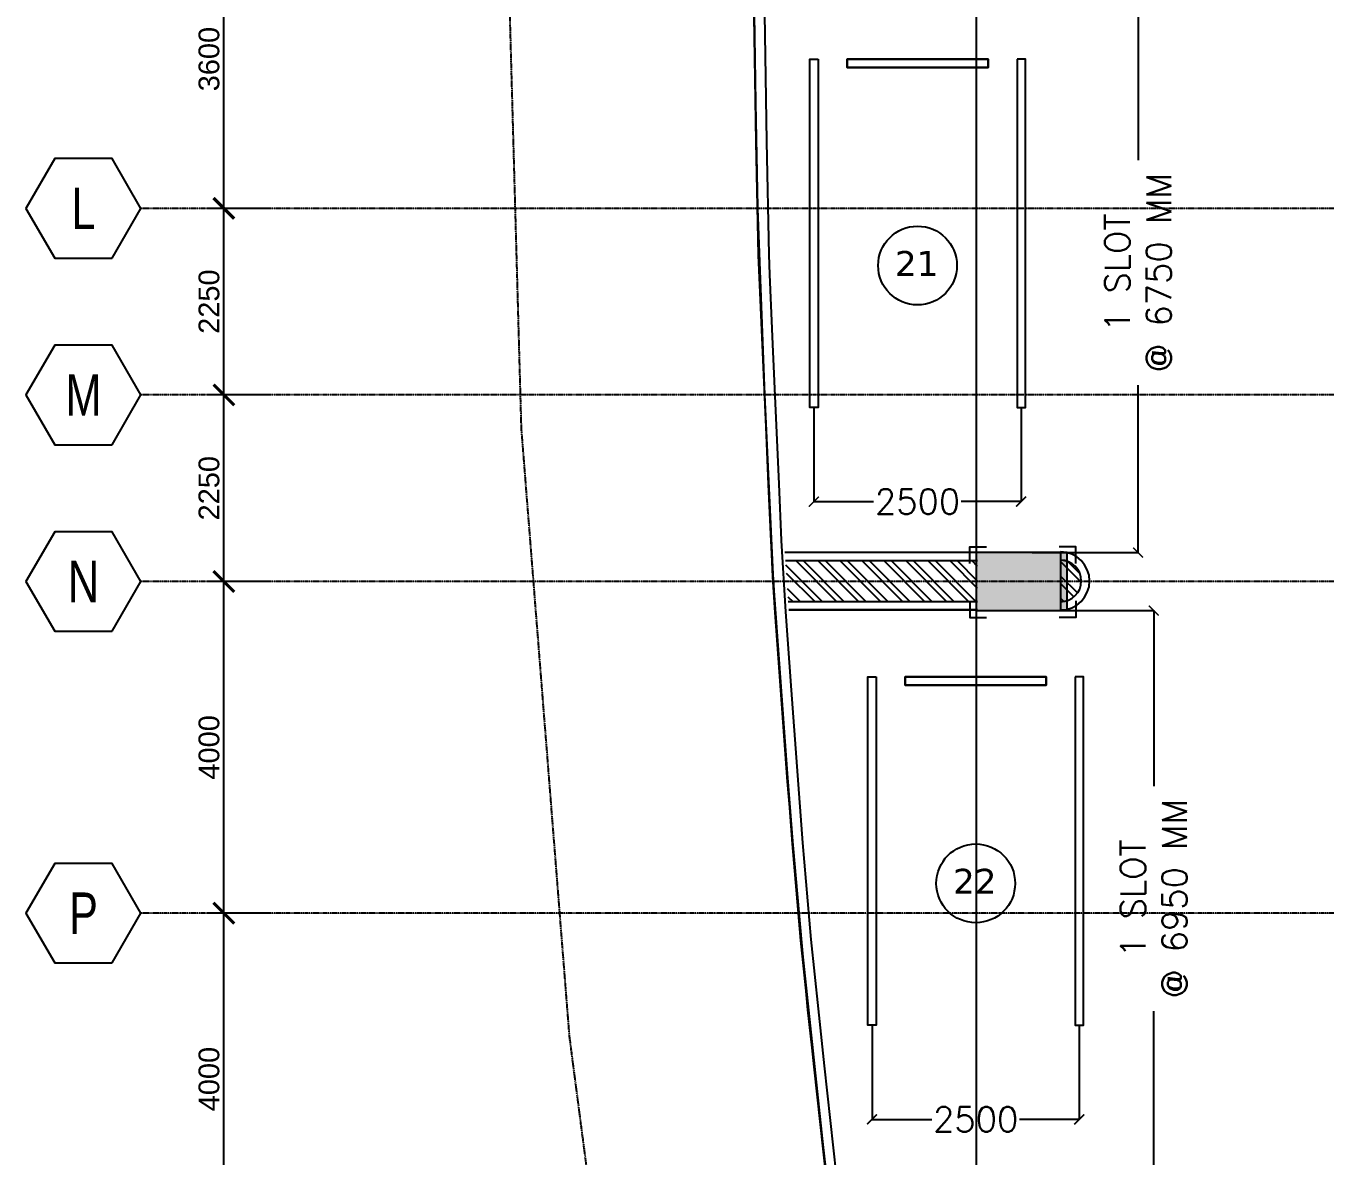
# Model space of a CAD drawing. Header units: inches. Extents: x -189245 to 740841, y -215444 to 469401.
# Drawn here: x 306890 to 322553, y 132436 to 146063 of the extents above; entities that cross this region are included whole.
import ezdxf
from ezdxf.enums import TextEntityAlignment as Align

# ---------------------------------------------------------------- set-up
doc = ezdxf.new("R2010")
doc.units = ezdxf.units.IN
doc.header["$LTSCALE"] = 10
doc.header["$MEASUREMENT"] = 0
doc.linetypes.add('CENTER', pattern=[2, 1.25, -0.25, 0.25, -0.25])
doc.linetypes.add('GRID NORMAL$0$GRID BASEMENT$0$GRID GROUND$0$GRID$0$$0$PHANTOM', pattern=[2.5, 1.25, -0.25, 0.25, -0.25, 0.25, -0.25])
for name, color, linetype in [('3', 252, 'Continuous'), ('A - Wheel Stop', 2, 'Continuous'), ('a-area', 40, 'Continuous'), ('a-dim', 8, 'Continuous'), ('A-DOOR', 1, 'Continuous'), ('A-GRID', 8, 'Continuous'), ('A-HATCH-CMU', 8, 'Continuous'), ('A-PARKING EQUIPMENTS', 2, 'Continuous'), ('A-ROAD', 252, 'Continuous'), ('A-SHEARWALL', 6, 'Continuous'), ('COLUMN', 6, 'Continuous'), ('GRID', 8, 'CENTER'), ('TEXT', 3, 'Continuous')]:
    doc.layers.add(name, color=color, linetype=linetype)
doc.layers.add('DEFPOINT', color=7, linetype='Continuous', plot=False)
doc.styles.add('GRID NORMAL$0$GRID BASEMENT$0$GRID GROUND$0$GRID$0$Standard', font='ARIAL.TTF')
doc.styles.add('ROMANS 300', font='romans.shx', dxfattribs={"height": 300})
doc.styles.add('VERDANA', font='verdana.TTF')
doc.dimstyles.new('GRID NORMAL$0$GRID BASEMENT$0$GRID GROUND$0$GRID$0$Standard', dxfattribs={"dimtxt": 250, "dimasz": 0.18, "dimexe": 0.18, "dimexo": 0.0625, "dimgap": 50, "dimtad": 1, "dimdec": 0, "dimzin": 0, "dimdsep": 46, "dimtxsty": 'GRID NORMAL$0$GRID BASEMENT$0$GRID GROUND$0$GRID$0$Standard', "dimcen": 0.09, "dimadec": 0, "dimazin": 0, "dimtfac": 1, "dimtdec": 0, "dimtofl": 0, "dimtmove": 0, "dimatfit": 3, "dimfxl": 1, "dimtolj": 1, "dimtzin": 0, "dimarcsym": 0})
doc.dimstyles.get("Standard").update_dxf_attribs({"dimtxt": 0.18, "dimasz": 0.18, "dimexe": 0.18, "dimexo": 0.0625, "dimgap": 0.09, "dimtad": 0, "dimtih": 1, "dimtoh": 1, "dimdec": 4, "dimzin": 0, "dimdsep": 46, "dimtxsty": 'Standard', "dimcen": 0.09, "dimadec": 0, "dimazin": 0, "dimtfac": 1, "dimtdec": 4, "dimtofl": 0, "dimtmove": 0, "dimatfit": 3, "dimfxl": 1, "dimtolj": 1, "dimtzin": 0, "dimarcsym": 0})
pattern_1 = [(135, (-227723.6, 443538.38), (-132.58252, -132.58252), []), (135, (-227723.6, 443626.77), (-132.58252, -132.58252), [])]

# ---------------------------------------------------------------- blocks, each defined once
blk = doc.blocks.new('GRID NORMAL$0$GRID BASEMENT$0$GRID GROUND$0$GRID$0$$0$GRID-H')
at = {"color": 3}
blk.add_lwpolyline([(-10.39, 6), (-13.86, 0), (-10.39, -6), (-3.46, -6), (0, 0), (-3.46, 6)], close=True, dxfattribs=at)
at = {"color": 6, "style": 'GRID NORMAL$0$GRID BASEMENT$0$GRID GROUND$0$GRID$0$Standard', "width": 0.75}
blk.add_attdef('H', text='', height=5, dxfattribs=at).set_placement((-6.93, 0), align=Align.MIDDLE)
blk = doc.blocks.new('GRID NORMAL$0$GRID BASEMENT$0$GRID GROUND$0$GRID$0$_ARCHTICK')
at = {"color": 0, "linetype": 'ByBlock', "ltscale": 20, "const_width": 0.15}
blk.add_lwpolyline([(-0.5, -0.5), (0.5, 0.5)], dxfattribs=at)
blk = doc.blocks.new('*D842')
at = {"layer": 'a-dim', "color": 0, "lineweight": -2, "ltscale": 500}
for p, q in [((309276, 141414), (309276, 144064)), ((309776, 143864), (309076, 143864)), ((309776, 141614), (309076, 141614))]:
    blk.add_line(p, q, dxfattribs=at)
at = {"layer": 'Defpoints', "color": 0, "ltscale": 500}
for p in [(309276, 143864), (309776, 143864), (309776, 141614)]:
    blk.add_point(p, dxfattribs=at)
at = {"layer": 'a-dim', "color": 0, "lineweight": -2, "ltscale": 500, "xscale": 250, "yscale": 250, "zscale": 250}
for p, rotation in [((309276, 143864), 90), ((309276, 141614), 270)]:
    blk.add_blockref('GRID NORMAL$0$GRID BASEMENT$0$GRID GROUND$0$GRID$0$_ARCHTICK', p, dxfattribs=dict(at, rotation=rotation))
at = {"layer": 'a-dim', "color": 3, "ltscale": 500, "insert": (309098, 142739), "char_height": 250, "attachment_point": 5, "rotation": 90, "style": 'GRID NORMAL$0$GRID BASEMENT$0$GRID GROUND$0$GRID$0$Standard'}
blk.add_mtext('\\A1;2250', dxfattribs=at)
blk = doc.blocks.new('*D843')
at = {"layer": 'a-dim', "color": 0, "lineweight": -2, "ltscale": 500}
for p, q in [((309276, 139164), (309276, 141814)), ((309776, 141614), (309076, 141614)), ((309776, 139364), (309076, 139364))]:
    blk.add_line(p, q, dxfattribs=at)
at = {"layer": 'Defpoints', "color": 0, "ltscale": 500}
for p in [(309276, 141614), (309776, 141614), (309776, 139364)]:
    blk.add_point(p, dxfattribs=at)
at = {"layer": 'a-dim', "color": 0, "lineweight": -2, "ltscale": 500, "xscale": 250, "yscale": 250, "zscale": 250}
for p, rotation in [((309276, 141614), 90), ((309276, 139364), 270)]:
    blk.add_blockref('GRID NORMAL$0$GRID BASEMENT$0$GRID GROUND$0$GRID$0$_ARCHTICK', p, dxfattribs=dict(at, rotation=rotation))
at = {"layer": 'a-dim', "color": 3, "ltscale": 500, "insert": (309098, 140489), "char_height": 250, "attachment_point": 5, "rotation": 90, "style": 'GRID NORMAL$0$GRID BASEMENT$0$GRID GROUND$0$GRID$0$Standard'}
blk.add_mtext('\\A1;2250', dxfattribs=at)
blk = doc.blocks.new('*D844')
at = {"layer": 'a-dim', "color": 0, "lineweight": -2, "ltscale": 500}
for p, q in [((309276, 135164), (309276, 139564)), ((309776, 139364), (309076, 139364)), ((309776, 135364), (309076, 135364))]:
    blk.add_line(p, q, dxfattribs=at)
at = {"layer": 'Defpoints', "color": 0, "ltscale": 500}
for p in [(309276, 139364), (309776, 139364), (309776, 135364)]:
    blk.add_point(p, dxfattribs=at)
at = {"layer": 'a-dim', "color": 0, "lineweight": -2, "ltscale": 500, "xscale": 250, "yscale": 250, "zscale": 250}
for p, rotation in [((309276, 139364), 90), ((309276, 135364), 270)]:
    blk.add_blockref('GRID NORMAL$0$GRID BASEMENT$0$GRID GROUND$0$GRID$0$_ARCHTICK', p, dxfattribs=dict(at, rotation=rotation))
at = {"layer": 'a-dim', "color": 3, "ltscale": 500, "insert": (309098, 137364), "char_height": 250, "attachment_point": 5, "rotation": 90, "style": 'GRID NORMAL$0$GRID BASEMENT$0$GRID GROUND$0$GRID$0$Standard'}
blk.add_mtext('\\A1;4000', dxfattribs=at)
blk = doc.blocks.new('*D845')
at = {"layer": 'a-dim', "color": 0, "lineweight": -2, "ltscale": 500}
for p, q in [((309276, 143664), (309276, 147664)), ((309776, 147464), (309076, 147464)), ((309776, 143864), (309076, 143864))]:
    blk.add_line(p, q, dxfattribs=at)
at = {"layer": 'Defpoints', "color": 0, "ltscale": 500}
for p in [(309276, 147464), (309776, 147464), (309776, 143864)]:
    blk.add_point(p, dxfattribs=at)
at = {"layer": 'a-dim', "color": 0, "lineweight": -2, "ltscale": 500, "xscale": 250, "yscale": 250, "zscale": 250}
for p, rotation in [((309276, 147464), 90), ((309276, 143864), 270)]:
    blk.add_blockref('GRID NORMAL$0$GRID BASEMENT$0$GRID GROUND$0$GRID$0$_ARCHTICK', p, dxfattribs=dict(at, rotation=rotation))
at = {"layer": 'a-dim', "color": 3, "ltscale": 500, "insert": (309098, 145664), "char_height": 250, "attachment_point": 5, "rotation": 90, "style": 'GRID NORMAL$0$GRID BASEMENT$0$GRID GROUND$0$GRID$0$Standard'}
blk.add_mtext('\\A1;3600', dxfattribs=at)
blk = doc.blocks.new('*D847')
at = {"layer": 'a-dim', "color": 0, "lineweight": -2, "ltscale": 500}
for p, q in [((309276, 135164), (309276, 139564)), ((309776, 139364), (309076, 139364)), ((309776, 135364), (309076, 135364))]:
    blk.add_line(p, q, dxfattribs=at)
at = {"layer": 'Defpoints', "color": 0, "ltscale": 500}
for p in [(309276, 139364), (309776, 139364), (309776, 135364)]:
    blk.add_point(p, dxfattribs=at)
at = {"layer": 'a-dim', "color": 0, "lineweight": -2, "ltscale": 500, "xscale": 250, "yscale": 250, "zscale": 250}
for p, rotation in [((309276, 139364), 90), ((309276, 135364), 270)]:
    blk.add_blockref('GRID NORMAL$0$GRID BASEMENT$0$GRID GROUND$0$GRID$0$_ARCHTICK', p, dxfattribs=dict(at, rotation=rotation))
at = {"layer": 'a-dim', "color": 3, "ltscale": 500, "insert": (309098, 137364), "char_height": 250, "attachment_point": 5, "rotation": 90, "style": 'GRID NORMAL$0$GRID BASEMENT$0$GRID GROUND$0$GRID$0$Standard'}
blk.add_mtext('\\A1;4000', dxfattribs=at)
blk = doc.blocks.new('*D848')
at = {"layer": 'a-dim', "color": 0, "lineweight": -2, "ltscale": 500}
for p, q in [((309276, 131164), (309276, 135564)), ((309776, 135364), (309076, 135364)), ((309776, 131364), (309076, 131364))]:
    blk.add_line(p, q, dxfattribs=at)
at = {"layer": 'Defpoints', "color": 0, "ltscale": 500}
for p in [(309276, 135364), (309776, 135364), (309776, 131364)]:
    blk.add_point(p, dxfattribs=at)
at = {"layer": 'a-dim', "color": 0, "lineweight": -2, "ltscale": 500, "xscale": 250, "yscale": 250, "zscale": 250}
for p, rotation in [((309276, 135364), 90), ((309276, 131364), 270)]:
    blk.add_blockref('GRID NORMAL$0$GRID BASEMENT$0$GRID GROUND$0$GRID$0$_ARCHTICK', p, dxfattribs=dict(at, rotation=rotation))
at = {"layer": 'a-dim', "color": 3, "ltscale": 500, "insert": (309098, 133364), "char_height": 250, "attachment_point": 5, "rotation": 90, "style": 'GRID NORMAL$0$GRID BASEMENT$0$GRID GROUND$0$GRID$0$Standard'}
blk.add_mtext('\\A1;4000', dxfattribs=at)
blk = doc.blocks.new('_ARCHTICK')
at = {"color": 0, "linetype": 'ByBlock', "ltscale": 20, "const_width": 0.15}
blk.add_lwpolyline([(-0.5, -0.5), (0.5, 0.5)], dxfattribs=at)
blk = doc.blocks.new('*D811')
at = {"layer": 'a-dim', "color": 1, "lineweight": -2}
for p, q in [((318646, 146463), (320299, 146463)), ((320299, 146463), (320299, 144446)), ((320299, 139713), (320299, 141731)), ((319023, 139713), (320299, 139713))]:
    blk.add_line(p, q, dxfattribs=at)
at = {"layer": 'Defpoints', "color": 0}
for p in [(318646, 146463), (319023, 139713), (320299, 139713)]:
    blk.add_point(p, dxfattribs=at)
at = {"layer": 'a-dim', "color": 1, "lineweight": -2, "xscale": 120, "yscale": 120, "zscale": 120}
for p, rotation in [((320299, 146463), 90), ((320299, 139713), 270)]:
    blk.add_blockref('_ARCHTICK', p, dxfattribs=dict(at, rotation=rotation))
at = {"layer": 'a-dim', "color": 3, "insert": (320299, 143088), "char_height": 300, "attachment_point": 5, "rotation": 90, "style": 'ROMANS 300'}
blk.add_mtext('\\A1;1 SLOT\\P@ 6750 MM', dxfattribs=at)
blk = doc.blocks.new('*D819')
at = {"layer": 'a-dim', "color": 1, "lineweight": -2}
for p, q in [((319446, 139013), (320488, 139013)), ((320488, 139013), (320488, 136898)), ((320488, 132069), (320488, 134184)), ((319290, 132069), (320488, 132069))]:
    blk.add_line(p, q, dxfattribs=at)
at = {"layer": 'Defpoints', "color": 0}
for p in [(319446, 139013), (319290, 132069), (320488, 132069)]:
    blk.add_point(p, dxfattribs=at)
at = {"layer": 'a-dim', "color": 1, "lineweight": -2, "xscale": 120, "yscale": 120, "zscale": 120}
for p, rotation in [((320488, 139013), 90), ((320488, 132069), 270)]:
    blk.add_blockref('_ARCHTICK', p, dxfattribs=dict(at, rotation=rotation))
at = {"layer": 'a-dim', "color": 3, "insert": (320488, 135541), "char_height": 300, "attachment_point": 5, "rotation": 90, "style": 'ROMANS 300'}
blk.add_mtext('\\A1;1 SLOT\\P@ 6950 MM', dxfattribs=at)
blk = doc.blocks.new('A$C41FE2FF3')
at = {"layer": 'A-PARKING EQUIPMENTS'}
for points in [[(75, -125), (75, 75), (-125, 75)], [(75, -575), (75, -775), (-125, -775)]]:
    blk.add_lwpolyline(points, dxfattribs=at)
blk = doc.blocks.new('A$C75752520')
at = {"layer": 'a-area', "ltscale": 100}
blk.add_hatch(color=254, dxfattribs=at).paths.add_polyline_path([(-47475, -35813), (-46375, -35813), (-46375, -35113), (-47475, -35113)])
at = {"layer": 'COLUMN', "ltscale": 100}
blk.add_lwpolyline([(-47475, -35813), (-46375, -35813), (-46375, -35113), (-47475, -35113)], close=True, dxfattribs=at)
blk = doc.blocks.new('1')
at = {"layer": 'A-DOOR'}
blk.add_circle((0, 0), 475, dxfattribs=at)
at = {"layer": 'TEXT', "style": 'VERDANA'}
blk.add_attdef('15B', (-404, -124), '', height=300, dxfattribs=at)
blk = doc.blocks.new('*D832')
at = {"layer": 'a-dim', "color": 1, "lineweight": -2}
for p, q in [((316390, 141463), (316390, 140327)), ((318889, 141463), (318889, 140327)), ((316390, 140328), (317111, 140328)), ((318889, 140328), (318168, 140328))]:
    blk.add_line(p, q, dxfattribs=at)
at = {"layer": 'Defpoints', "color": 0}
for p in [(316390, 141463), (318889, 141463), (318889, 140328)]:
    blk.add_point(p, dxfattribs=at)
at = {"layer": 'a-dim', "color": 1, "lineweight": -2, "xscale": 120, "yscale": 120, "zscale": 120, "rotation": 180}
blk.add_blockref('_ARCHTICK', (316390, 140328), dxfattribs=at)
at = {"layer": 'a-dim', "color": 1, "lineweight": -2, "xscale": 120, "yscale": 120, "zscale": 120}
blk.add_blockref('_ARCHTICK', (318889, 140328), dxfattribs=at)
at = {"layer": 'a-dim', "color": 3, "insert": (317640, 140328), "char_height": 300, "attachment_point": 5, "style": 'ROMANS 300'}
blk.add_mtext('\\A1;2500', dxfattribs=at)
blk = doc.blocks.new('*D833')
at = {"layer": 'a-dim', "color": 1, "lineweight": -2}
for p, q in [((317091, 134013), (317091, 132877)), ((319590, 134013), (319590, 132877)), ((317091, 132878), (317812, 132878)), ((319590, 132878), (318870, 132878))]:
    blk.add_line(p, q, dxfattribs=at)
at = {"layer": 'Defpoints', "color": 0}
for p in [(317091, 134013), (319590, 134013), (319590, 132878)]:
    blk.add_point(p, dxfattribs=at)
at = {"layer": 'a-dim', "color": 1, "lineweight": -2, "xscale": 120, "yscale": 120, "zscale": 120, "rotation": 180}
blk.add_blockref('_ARCHTICK', (317091, 132878), dxfattribs=at)
at = {"layer": 'a-dim', "color": 1, "lineweight": -2, "xscale": 120, "yscale": 120, "zscale": 120}
blk.add_blockref('_ARCHTICK', (319590, 132878), dxfattribs=at)
at = {"layer": 'a-dim', "color": 3, "insert": (318341, 132878), "char_height": 300, "attachment_point": 5, "style": 'ROMANS 300'}
blk.add_mtext('\\A1;2500', dxfattribs=at)

msp = doc.modelspace()

# ---------------------------------------------------------------- hatches: boundary and pattern name
at = {"layer": 'A-HATCH-CMU'}
h = msp.add_hatch(dxfattribs=at)
h.set_pattern_fill('ANSI32', color=8, scale=500, angle=90, style=0)
h.set_pattern_definition(pattern_1)
h.paths.add_polyline_path([(345717.58359, 134620.74116), (345717.58359, 134613.2092), (345939.66298, 134613.2092), (345939.66298, 134620.40562), (346339.66298, 134620.40562), (346339.66298, 134613.2092), (346520.70813, 134613.2092, 0.9873122101)])
h.paths.add_polyline_path([(346520.70859, 134613.06593, 0.0000891838), (346520.70813, 134613.2092), (346339.66298, 134613.2092), (346339.66298, 134220.40562), (345939.66298, 134220.40562), (345939.66298, 134613.2092), (345717.58359, 134613.2092), (345717.58359, 132717.5842), (346520.70859, 132878.2092)])
h.paths.add_polyline_path([(346520.70859, 132878.2092), (345717.58359, 132717.5842), (345717.58359, 131508.8342), (346520.70859, 131348.2092)])
h.paths.add_polyline_path([(346520.70859, 131348.2092), (345717.58359, 131508.8342), (345717.58359, 129613.2092), (345939.66298, 129613.2092), (345939.66298, 129870.40562), (346339.66298, 129870.40562), (346339.66298, 129613.2092), (346520.70859, 129613.2092)])
h.paths.add_polyline_path([(342207.27888, 147474.12589), (343737.04079, 147474.12589), (343737.04079, 147099.12589), (342207.27888, 147099.12589)], flags=9)
h.paths.add_polyline_path([(342215.74386, 147095.01176), (343888.36291, 147095.01176), (343888.36291, 146720.01176), (342215.74386, 146720.01176)], flags=9)
h.paths.add_polyline_path([(348257.07452, 147474.12589), (349786.83643, 147474.12589), (349786.83643, 147099.12589), (348257.07452, 147099.12589)], flags=9)
h.paths.add_polyline_path([(348265.53951, 147095.01176), (349938.15855, 147095.01176), (349938.15855, 146720.01176), (348265.53951, 146720.01176)], flags=9)
h.paths.add_polyline_path([(350155.37541, 148025.7092), (350685.13732, 148025.7092), (350685.13732, 148400.7092), (350155.37541, 148400.7092)], flags=9)
h.paths.add_polyline_path([(347610.91908, 143025.7092), (348128.77622, 143025.7092), (348128.77622, 143400.7092), (347610.91908, 143400.7092)], flags=9)
h.paths.add_polyline_path([(341498.7167, 143025.7092), (342028.4786, 143025.7092), (342028.4786, 143400.7092), (341498.7167, 143400.7092)], flags=9)
h.paths.add_polyline_path([(350099.01431, 143025.7092), (350640.68098, 143025.7092), (350640.68098, 143400.7092), (350099.01431, 143400.7092)], flags=9)
h.paths.add_polyline_path([(344098.7167, 143025.7092), (344628.4786, 143025.7092), (344628.4786, 143400.7092), (344098.7167, 143400.7092)], flags=9)
h.paths.add_polyline_path([(347605.17105, 148025.7092), (348134.93296, 148025.7092), (348134.93296, 148400.7092), (347605.17105, 148400.7092)], flags=9)
h.paths.add_polyline_path([(344105.17105, 148025.7092), (344634.93296, 148025.7092), (344634.93296, 148400.7092), (344105.17105, 148400.7092)], flags=9)
h.paths.add_polyline_path([(341611.12343, 148025.7092), (342128.98058, 148025.7092), (342128.98058, 148400.7092), (341611.12343, 148400.7092)], flags=9)
h.paths.add_polyline_path([(330846.31355, 147910.02966), (331251.07546, 147910.02966), (331251.07546, 148210.02966), (330846.31355, 148210.02966)], flags=9)
h.paths.add_polyline_path([(324412.6482, 126381.90123), (324817.41011, 126381.90123), (324817.41011, 126681.90123), (324412.6482, 126681.90123)], flags=9)
h.paths.add_polyline_path([(324220.11687, 125056.41996), (324843.92639, 125056.41996), (324843.92639, 125356.41996), (324220.11687, 125356.41996)], flags=9)
h.paths.add_polyline_path([(332589.21314, 144345.5575), (334118.97505, 144345.5575), (334118.97505, 144720.5575), (332589.21314, 144720.5575)], flags=9)
h.paths.add_polyline_path([(332457.7503, 151479.90355), (334130.36934, 151479.90355), (334130.36934, 151854.90355), (332457.7503, 151854.90355)], flags=9)
h.paths.add_polyline_path([(357030.26112, 149666.69551), (357435.02302, 149666.69551), (357435.02302, 149966.69551), (357030.26112, 149966.69551)], flags=9)
h.paths.add_polyline_path([(360828.82598, 146439.30174), (362930.01646, 146439.30174), (362930.01646, 146814.30174), (360828.82598, 146814.30174)], flags=9)
h.paths.add_polyline_path([(324388.52953, 171444.22882), (325012.33906, 171444.22882), (325012.33906, 171744.22882), (324388.52953, 171744.22882)], flags=9)
h.paths.add_polyline_path([(324622.19479, 170118.74755), (325026.95669, 170118.74755), (325026.95669, 170418.74755), (324622.19479, 170418.74755)], flags=9)
h.paths.add_polyline_path([(360546.14248, 152436.41408), (362659.23771, 152436.41408), (362659.23771, 152811.41408), (360546.14248, 152811.41408)], flags=9)
h.paths.add_polyline_path([(326648.39581, 148826.51025), (329166.25296, 148826.51025), (329166.25296, 149201.51025), (326648.39581, 149201.51025)], flags=9)
h.paths.add_polyline_path([(333586.33688, 153825.7092), (334104.19402, 153825.7092), (334104.19402, 154200.7092), (333586.33688, 154200.7092)], flags=9)
h.paths.add_polyline_path([(350478.72354, 153025.7092), (351008.48545, 153025.7092), (351008.48545, 153400.7092), (350478.72354, 153400.7092)], flags=9)
h.paths.add_polyline_path([(352978.72354, 153025.7092), (353508.48545, 153025.7092), (353508.48545, 153400.7092), (352978.72354, 153400.7092)], flags=9)
h.paths.add_polyline_path([(344610.91908, 153025.7092), (345128.77622, 153025.7092), (345128.77622, 153400.7092), (344610.91908, 153400.7092)], flags=9)
h.paths.add_polyline_path([(347104.9667, 153025.7092), (347634.7286, 153025.7092), (347634.7286, 153400.7092), (347104.9667, 153400.7092)], flags=9)
h.paths.add_polyline_path([(338604.9667, 153025.7092), (339134.7286, 153025.7092), (339134.7286, 153400.7092), (338604.9667, 153400.7092)], flags=9)
h.paths.add_polyline_path([(341158.53812, 153025.7092), (341581.15717, 153025.7092), (341581.15717, 153400.7092), (341158.53812, 153400.7092)], flags=9)
h.paths.add_polyline_path([(353411.2167, 148825.7092), (353940.9786, 148825.7092), (353940.9786, 149200.7092), (353411.2167, 149200.7092)], flags=9)
h.paths.add_polyline_path([(347617.16908, 148825.7092), (348135.02622, 148825.7092), (348135.02622, 149200.7092), (347617.16908, 149200.7092)], flags=9)
h.paths.add_polyline_path([(350111.2167, 148825.7092), (350640.9786, 148825.7092), (350640.9786, 149200.7092), (350111.2167, 149200.7092)], flags=9)
h.paths.add_polyline_path([(341599.01431, 148825.7092), (342140.68098, 148825.7092), (342140.68098, 149200.7092), (341599.01431, 149200.7092)], flags=9)
h.paths.add_polyline_path([(344104.9667, 148825.7092), (344634.7286, 148825.7092), (344634.7286, 149200.7092), (344104.9667, 149200.7092)], flags=9)
h.paths.add_polyline_path([(335617.4667, 148825.7092), (336147.2286, 148825.7092), (336147.2286, 149200.7092), (335617.4667, 149200.7092)], flags=9)
h.paths.add_polyline_path([(338117.4667, 148825.7092), (338647.2286, 148825.7092), (338647.2286, 149200.7092), (338117.4667, 149200.7092)], flags=9)
h.paths.add_polyline_path([(353417.16908, 143825.7092), (353935.02622, 143825.7092), (353935.02622, 144200.7092), (353417.16908, 144200.7092)], flags=9)
h.paths.add_polyline_path([(347605.26431, 143825.7092), (348146.93098, 143825.7092), (348146.93098, 144200.7092), (347605.26431, 144200.7092)], flags=9)
h.paths.add_polyline_path([(350111.2167, 143825.7092), (350640.9786, 143825.7092), (350640.9786, 144200.7092), (350111.2167, 144200.7092)], flags=9)
h.paths.add_polyline_path([(341604.9667, 143825.7092), (342134.7286, 143825.7092), (342134.7286, 144200.7092), (341604.9667, 144200.7092)], flags=9)
h.paths.add_polyline_path([(344104.9667, 143825.7092), (344634.7286, 143825.7092), (344634.7286, 144200.7092), (344104.9667, 144200.7092)], flags=9)
h.paths.add_polyline_path([(335617.4667, 143825.7092), (336147.2286, 143825.7092), (336147.2286, 144200.7092), (335617.4667, 144200.7092)], flags=9)
h.paths.add_polyline_path([(338123.41908, 143825.7092), (338641.27622, 143825.7092), (338641.27622, 144200.7092), (338123.41908, 144200.7092)], flags=9)
h.paths.add_polyline_path([(332060.64842, 131534.28704), (332590.41032, 131534.28704), (332590.41032, 131909.28704), (332060.64842, 131909.28704)], flags=9)
h.paths.add_polyline_path([(353492.76431, 131525.7092), (354034.43098, 131525.7092), (354034.43098, 131900.7092), (353492.76431, 131900.7092)], flags=9)
h.paths.add_polyline_path([(335617.4667, 131534.28704), (336147.2286, 131534.28704), (336147.2286, 131909.28704), (335617.4667, 131909.28704)], flags=9)
h.paths.add_polyline_path([(327472.9361, 128653.91702), (328014.60276, 128653.91702), (328014.60276, 129028.91702), (327472.9361, 129028.91702)], flags=9)
h.paths.add_polyline_path([(327426.078, 133699.01242), (327955.8399, 133699.01242), (327955.8399, 134074.01242), (327426.078, 134074.01242)], flags=9)
h.paths.add_polyline_path([(327484.97307, 131153.91702), (328002.83021, 131153.91702), (328002.83021, 131528.91702), (327484.97307, 131528.91702)], flags=9)
h.paths.add_polyline_path([(321084.98158, 124222.44817), (321614.74348, 124222.44817), (321614.74348, 124597.44817), (321084.98158, 124597.44817)], flags=9)
h.paths.add_polyline_path([(318086.85311, 135125.49659), (318616.61501, 135125.49659), (318616.61501, 135500.49659), (318086.85311, 135500.49659)], flags=9)
h.paths.add_polyline_path([(317385.75223, 142575.49659), (317915.51413, 142575.49659), (317915.51413, 142950.49659), (317385.75223, 142950.49659)], flags=9)
h.paths.add_polyline_path([(317454.21941, 153125.49659), (317972.07655, 153125.49659), (317972.07655, 153500.49659), (317454.21941, 153500.49659)], flags=9)
h.paths.add_polyline_path([(318218.29725, 161125.49659), (318759.96391, 161125.49659), (318759.96391, 161500.49659), (318218.29725, 161500.49659)], flags=9)
h.paths.add_polyline_path([(321017.4667, 172161.80789), (321547.2286, 172161.80789), (321547.2286, 172536.80789), (321017.4667, 172536.80789)], flags=9)
h.paths.add_polyline_path([(327424.28526, 167599.55986), (327954.04716, 167599.55986), (327954.04716, 167974.55986), (327424.28526, 167974.55986)], flags=9)
h.paths.add_polyline_path([(327501.03747, 165054.46446), (327983.18033, 165054.46446), (327983.18033, 165429.46446), (327501.03747, 165429.46446)], flags=9)
h.paths.add_polyline_path([(327506.85764, 162554.46447), (327977.09574, 162554.46447), (327977.09574, 162929.46447), (327506.85764, 162929.46447)], flags=9)
h.paths.add_polyline_path([(331772.82384, 164825.7092), (332266.87146, 164825.7092), (332266.87146, 165200.7092), (331772.82384, 165200.7092)], flags=9)
h.paths.add_polyline_path([(335078.77622, 164825.7092), (335560.91908, 164825.7092), (335560.91908, 165200.7092), (335078.77622, 165200.7092)], flags=9)
h.paths.add_polyline_path([(338628.77622, 164825.7092), (339110.91908, 164825.7092), (339110.91908, 165200.7092), (338628.77622, 165200.7092)], flags=9)
h.paths.add_polyline_path([(341224.01431, 164825.7092), (341515.68098, 164825.7092), (341515.68098, 165200.7092), (341224.01431, 165200.7092)], flags=9)
h.paths.add_polyline_path([(344723.7167, 164825.7092), (345003.4786, 164825.7092), (345003.4786, 165200.7092), (344723.7167, 165200.7092)], flags=9)
h.paths.add_polyline_path([(347211.81193, 164825.7092), (347515.38336, 164825.7092), (347515.38336, 165200.7092), (347211.81193, 165200.7092)], flags=9)
h.paths.add_polyline_path([(352099.21867, 163875.7092), (352390.88534, 163875.7092), (352390.88534, 164250.7092), (352099.21867, 164250.7092)], flags=9)
h.paths.add_polyline_path([(352152.7901, 163075.7092), (352337.31391, 163075.7092), (352337.31391, 163450.7092), (352152.7901, 163450.7092)], flags=9)
h.paths.add_polyline_path([(325265.7353, 162894.44685), (325265.7353, 168049.20875), (324694.30673, 168049.20875), (324694.30673, 162894.44685)], flags=9)
h.paths.add_polyline_path([(325265.7353, 129101.69386), (325265.7353, 134256.45576), (324694.30673, 134256.45576), (324694.30673, 129101.69386)], flags=9)
h.paths.add_polyline_path([(319525.77828, 151792.60136), (319525.77828, 156947.36326), (318954.34971, 156947.36326), (318954.34971, 151792.60136)], flags=9)
h.paths.add_polyline_path([(319525.77828, 140566.00856), (319525.77828, 145720.77047), (318954.34971, 145720.77047), (318954.34971, 140566.00856)], flags=9)
h.paths.add_polyline_path([(340586.41191, 162497.03079), (345741.17382, 162497.03079), (345741.17382, 163068.45936), (340586.41191, 163068.45936)], flags=9)
h.paths.add_polyline_path([(340586.41191, 155269.48252), (345741.17382, 155269.48252), (345741.17382, 155840.91109), (340586.41191, 155840.91109)], flags=9)
h.paths.add_polyline_path([(340586.41191, 141566.90415), (345741.17382, 141566.90415), (345741.17382, 142138.33272), (340586.41191, 142138.33272)], flags=9)
h.paths.add_polyline_path([(321071.03812, 171361.80789), (321493.65717, 171361.80789), (321493.65717, 171736.80789), (321071.03812, 171736.80789)], flags=9)
h.paths.add_polyline_path([(321127.28812, 125022.66076), (321549.90717, 125022.66076), (321549.90717, 125397.66076), (321127.28812, 125397.66076)], flags=9)
h.paths.add_polyline_path([(332066.6008, 132334.28704), (332584.45794, 132334.28704), (332584.45794, 132709.28704), (332066.6008, 132709.28704)], flags=9)
h.paths.add_polyline_path([(353498.7167, 132325.7092), (354028.4786, 132325.7092), (354028.4786, 132700.7092), (353498.7167, 132700.7092)], flags=9)
h.paths.add_polyline_path([(335671.03812, 132334.28704), (336093.65717, 132334.28704), (336093.65717, 132709.28704), (335671.03812, 132709.28704)], flags=9)
h.paths.add_polyline_path([(353411.2167, 143025.7092), (353940.9786, 143025.7092), (353940.9786, 143400.7092), (353411.2167, 143400.7092)], flags=9)
h.paths.add_polyline_path([(353411.2167, 148025.7092), (353940.9786, 148025.7092), (353940.9786, 148400.7092), (353411.2167, 148400.7092)], flags=9)
h.paths.add_polyline_path([(347611.2167, 143025.7092), (348140.9786, 143025.7092), (348140.9786, 143400.7092), (347611.2167, 143400.7092)], flags=9)
h.paths.add_polyline_path([(350117.16908, 143025.7092), (350635.02622, 143025.7092), (350635.02622, 143400.7092), (350117.16908, 143400.7092)], flags=9)
h.paths.add_polyline_path([(341658.53812, 143025.7092), (342081.15717, 143025.7092), (342081.15717, 143400.7092), (341658.53812, 143400.7092)], flags=9)
h.paths.add_polyline_path([(344104.9667, 143025.7092), (344634.7286, 143025.7092), (344634.7286, 143400.7092), (344104.9667, 143400.7092)], flags=9)
h.paths.add_polyline_path([(335623.41908, 143025.7092), (336141.27622, 143025.7092), (336141.27622, 143400.7092), (335623.41908, 143400.7092)], flags=9)
h.paths.add_polyline_path([(338117.4667, 143025.7092), (338647.2286, 143025.7092), (338647.2286, 143400.7092), (338117.4667, 143400.7092)], flags=9)
h.paths.add_polyline_path([(347611.2167, 148025.7092), (348140.9786, 148025.7092), (348140.9786, 148400.7092), (347611.2167, 148400.7092)], flags=9)
h.paths.add_polyline_path([(350164.78812, 148025.7092), (350587.40717, 148025.7092), (350587.40717, 148400.7092), (350164.78812, 148400.7092)], flags=9)
h.paths.add_polyline_path([(341604.9667, 148025.7092), (342134.7286, 148025.7092), (342134.7286, 148400.7092), (341604.9667, 148400.7092)], flags=9)
h.paths.add_polyline_path([(344110.91908, 148025.7092), (344628.77622, 148025.7092), (344628.77622, 148400.7092), (344110.91908, 148400.7092)], flags=9)
h.paths.add_polyline_path([(335671.03812, 148025.7092), (336093.65717, 148025.7092), (336093.65717, 148400.7092), (335671.03812, 148400.7092)], flags=9)
h.paths.add_polyline_path([(338117.4667, 148025.7092), (338647.2286, 148025.7092), (338647.2286, 148400.7092), (338117.4667, 148400.7092)], flags=9)
h.paths.add_polyline_path([(326678.88848, 128653.91702), (327208.65038, 128653.91702), (327208.65038, 129028.91702), (326678.88848, 129028.91702)], flags=9)
h.paths.add_polyline_path([(326626.078, 133699.01242), (327155.8399, 133699.01242), (327155.8399, 134074.01242), (326626.078, 134074.01242)], flags=9)
h.paths.add_polyline_path([(326679.02069, 131153.91702), (327208.78259, 131153.91702), (327208.78259, 131528.91702), (326679.02069, 131528.91702)], flags=9)
h.paths.add_polyline_path([(318081.64903, 135925.7092), (318599.50618, 135925.7092), (318599.50618, 136300.7092), (318081.64903, 136300.7092)], flags=9)
h.paths.add_polyline_path([(317374.59577, 143375.7092), (317904.35767, 143375.7092), (317904.35767, 143750.7092), (317374.59577, 143750.7092)], flags=9)
h.paths.add_polyline_path([(317437.11057, 153925.7092), (317966.87248, 153925.7092), (317966.87248, 154300.7092), (317437.11057, 154300.7092)], flags=9)
h.paths.add_polyline_path([(318213.09317, 161925.7092), (318742.85507, 161925.7092), (318742.85507, 162300.7092), (318213.09317, 162300.7092)], flags=9)
h.paths.add_polyline_path([(326700.90526, 162554.46447), (327183.04812, 162554.46447), (327183.04812, 162929.46447), (326700.90526, 162929.46447)], flags=9)
h.paths.add_polyline_path([(326654.04716, 167599.55986), (327124.28526, 167599.55986), (327124.28526, 167974.55986), (326654.04716, 167974.55986)], flags=9)
h.paths.add_polyline_path([(326701.03747, 165054.46446), (327183.18033, 165054.46446), (327183.18033, 165429.46446), (326701.03747, 165429.46446)], flags=9)
h.paths.add_polyline_path([(334380.3845, 153825.7092), (334910.1464, 153825.7092), (334910.1464, 154200.7092), (334380.3845, 154200.7092)], flags=9)
h.paths.add_polyline_path([(331778.77622, 164025.7092), (332260.91908, 164025.7092), (332260.91908, 164400.7092), (331778.77622, 164400.7092)], flags=9)
h.paths.add_polyline_path([(335132.34765, 164025.7092), (335507.34765, 164025.7092), (335507.34765, 164400.7092), (335132.34765, 164400.7092)], flags=9)
h.paths.add_polyline_path([(350484.67593, 153825.7092), (351002.53307, 153825.7092), (351002.53307, 154200.7092), (350484.67593, 154200.7092)], flags=9)
h.paths.add_polyline_path([(352972.77116, 153825.7092), (353514.43783, 153825.7092), (353514.43783, 154200.7092), (352972.77116, 154200.7092)], flags=9)
h.paths.add_polyline_path([(344604.9667, 153825.7092), (345134.7286, 153825.7092), (345134.7286, 154200.7092), (344604.9667, 154200.7092)], flags=9)
h.paths.add_polyline_path([(347104.9667, 153825.7092), (347634.7286, 153825.7092), (347634.7286, 154200.7092), (347104.9667, 154200.7092)], flags=9)
h.paths.add_polyline_path([(338599.01431, 153825.7092), (339140.68098, 153825.7092), (339140.68098, 154200.7092), (338599.01431, 154200.7092)], flags=9)
h.paths.add_polyline_path([(341104.9667, 153825.7092), (341634.7286, 153825.7092), (341634.7286, 154200.7092), (341104.9667, 154200.7092)], flags=9)
h.paths.add_polyline_path([(338729.9667, 164025.7092), (339009.7286, 164025.7092), (339009.7286, 164400.7092), (338729.9667, 164400.7092)], flags=9)
h.paths.add_polyline_path([(341224.01431, 164025.7092), (341515.68098, 164025.7092), (341515.68098, 164400.7092), (341224.01431, 164400.7092)], flags=9)
h.paths.add_polyline_path([(344717.76431, 164025.7092), (345009.43098, 164025.7092), (345009.43098, 164400.7092), (344717.76431, 164400.7092)], flags=9)
h.paths.add_polyline_path([(347217.76431, 164025.7092), (347509.43098, 164025.7092), (347509.43098, 164400.7092), (347217.76431, 164400.7092)], flags=9)
h.paths.add_polyline_path([(321074.95761, 148099.03034), (322997.57666, 148099.03034), (322997.57666, 148474.03034), (321074.95761, 148474.03034)], flags=9)
h.paths.add_polyline_path([(340579.83971, 159358.12659), (342502.45876, 159358.12659), (342502.45876, 159733.12659), (340579.83971, 159733.12659)], flags=9)
h.paths.add_polyline_path([(342578.53621, 152635.49724), (346739.2505, 152635.49724), (346739.2505, 153010.49724), (342578.53621, 153010.49724)], flags=9)
h.paths.add_polyline_path([(341877.46821, 137136.27838), (343800.08726, 137136.27838), (343800.08726, 137511.27838), (341877.46821, 137511.27838)], flags=9)
h.paths.add_polyline_path([(331503.88854, 145185.84089), (331503.88854, 146596.55518), (331128.88854, 146596.55518), (331128.88854, 145185.84089)], flags=9)
h.paths.add_polyline_path([(331462.68532, 150129.35497), (331462.68532, 151801.97402), (331087.68532, 151801.97402), (331087.68532, 150129.35497)], flags=9)
h.paths.add_polyline_path([(326496.92427, 145381.82942), (327026.68618, 145381.82942), (327026.68618, 145756.82942), (326496.92427, 145756.82942)], flags=9)
h.paths.add_polyline_path([(329040.24228, 145381.82942), (329570.00419, 145381.82942), (329570.00419, 145756.82942), (329040.24228, 145756.82942)], flags=9)
h.paths.add_polyline_path([(326496.92427, 150969.58898), (327026.68618, 150969.58898), (327026.68618, 151344.58898), (326496.92427, 151344.58898)], flags=9)
h.paths.add_polyline_path([(329058.09943, 150969.58898), (329552.14705, 150969.58898), (329552.14705, 151344.58898), (329058.09943, 151344.58898)], flags=9)
h.paths.add_polyline_path([(360328.68423, 150209.69649), (362858.44614, 150209.69649), (362858.44614, 150584.69649), (360328.68423, 150584.69649)], flags=9)
h.paths.add_polyline_path([(354320.89556, 138254.25113), (357291.13365, 138254.25113), (357291.13365, 137045.9178), (354320.89556, 137045.9178)], flags=9)
h = msp.add_hatch(dxfattribs=at)
h.set_pattern_fill('ANSI32', color=8, scale=500, angle=90, style=0)
h.set_pattern_definition(pattern_1)
h.paths.add_polyline_path([(318364.66298, 139613.2092), (316047.40254, 139613.2092), (316064.5563, 139370.40562), (318364.66298, 139370.40562)])
h.paths.add_polyline_path([(318364.66298, 139370.40562), (316064.5563, 139370.40562), (316082.21848, 139120.40562), (318364.66298, 139120.40562)])
h.paths.add_polyline_path([(319364.66298, 139620.40562), (319364.66298, 139120.40562, 1)])

# ---------------------------------------------------------------- linework, layer by layer
at = {"layer": '3', "color": 3, "linetype": 'GRID NORMAL$0$GRID BASEMENT$0$GRID GROUND$0$GRID$0$$0$PHANTOM', "flags": 128}
msp.add_lwpolyline([(369428.02416, 161933.32487), (368964.04134, 153255.72036), (369345.70019, 141151.73604), (370320.91477, 133080.43772), (315657.13003, 119731.89704), (314399.99594, 126577.42214), (313444.92293, 133875.19136), (312864.55707, 141212.27358), (312660.97393, 148549.44973), (312837.15859, 155877.33203), (313391.74442, 163206.37934), (314319.39616, 170487.52364), (315553.17721, 177337.29621), (369446.97854, 161940.52128)], dxfattribs=at)
at = {"layer": 'A - Wheel Stop', "color": 1}
for points in [[(316440.33767, 145663.2092), (316440.33767, 141463.2092), (316340.33767, 141463.2092), (316340.33767, 145663.2092)], [(318840.33767, 145663.2092), (318840.33767, 141463.2092), (318940.33767, 141463.2092), (318940.33767, 145663.2092)], [(317141.43855, 138213.2092), (317141.43855, 134013.2092), (317041.43855, 134013.2092), (317041.43855, 138213.2092)], [(319541.43855, 138213.2092), (319541.43855, 134013.2092), (319641.43855, 134013.2092), (319641.43855, 138213.2092)]]:
    msp.add_lwpolyline(points, close=True, dxfattribs=at)
at = {"layer": 'A - Wheel Stop', "color": 2}
for points in [[(318490.33767, 145663.2092), (318490.33767, 145563.2092), (316790.33767, 145563.2092), (316790.33767, 145663.2092)], [(316790.33767, 145663.2092), (316790.33767, 145563.2092), (318490.33767, 145563.2092), (318490.33767, 145663.2092)], [(318490.33767, 145663.2092), (318490.33767, 145563.2092), (316790.33767, 145563.2092), (316790.33767, 145663.2092)], [(319191.43855, 138213.2092), (319191.43855, 138113.2092), (317491.43855, 138113.2092), (317491.43855, 138213.2092)], [(317491.43855, 138213.2092), (317491.43855, 138113.2092), (319191.43855, 138113.2092), (319191.43855, 138213.2092)], [(319191.43855, 138213.2092), (319191.43855, 138113.2092), (317491.43855, 138113.2092), (317491.43855, 138213.2092)]]:
    msp.add_lwpolyline(points, close=True, dxfattribs=at)
at = {"layer": 'A-GRID', "linetype": 'GRID NORMAL$0$GRID BASEMENT$0$GRID GROUND$0$GRID$0$$0$PHANTOM'}
for p, q in [((375291.4534, 143863.96732), (308276.01355, 143863.96732)), ((375291.4534, 141613.96732), (308276.01355, 141613.96732)), ((375291.4534, 139363.96732), (308276.01355, 139363.96732)), ((375291.4534, 135373.63838), (308276.01355, 135363.96732))]:
    msp.add_line(p, q, dxfattribs=at)
at = {"layer": 'A-HATCH-CMU', "color": 8}
for p, q in [((318364.66298, 139713.2092), (316040.33767, 139713.2092)), ((319364.66298, 139720.40562), (319364.66298, 139013.2092)), ((318364.66298, 139613.2092), (316047.40254, 139613.2092)), ((318364.66298, 139120.40562), (316082.21848, 139120.40562)), ((318364.66298, 139020.40562), (316089.28335, 139020.40562))]:
    msp.add_line(p, q, dxfattribs=at)
at = {"layer": 'A-HATCH-CMU'}
msp.add_line((319364.646, 139720.69606), (319364.646, 139013.49965), dxfattribs=at)
at = {"layer": 'A-HATCH-CMU', "color": 8}
for radius in [350, 250]:
    msp.add_arc((319364.66298, 139370.40562), radius, 270, 90, dxfattribs=at)
at = {"layer": 'A-ROAD'}
for p, q in [((318364.646, 139713.49964), (316040.3207, 139713.49964)), ((318364.646, 139613.49964), (316047.38557, 139613.49964)), ((318364.646, 139120.69606), (316082.20151, 139120.69606)), ((318364.646, 139020.69606), (316089.26638, 139020.69606))]:
    msp.add_line(p, q, dxfattribs=at)
at = {"layer": 'A-ROAD', "color": 2}
for points in [[(315659.45059, 146946.7088), (315676.12084, 145706.88311), (315695.69145, 144667.36378), (315721.45507, 143298.89501), (315729.1834, 143059.65137), (315766.28193, 142221.78131), (315805.7873, 141329.55288), (315840.96002, 140535.1772), (315871.23488, 139851.41983), (315921.64154, 138989.51509), (315991.79575, 138045.83604), (316130.21771, 136202.39106), (316227.83247, 135033.41074), (316316.9322, 134197.52948), (316390.02175, 133511.84632), (316606.37737, 131532.70167), (316789.57866, 130035.13529), (316953.21321, 128697.066), (317144.12873, 127444.66235), (317344.21447, 126132.10214), (317498.64724, 125119.02488), (318345.82262, 125119.02488), (318345.82262, 122400.49965)], [(315784.45195, 146947.44817), (315801.10502, 145708.89985), (315820.66931, 144669.71669), (315846.41708, 143302.08951), (315854.0941, 143064.43405), (315891.15958, 142227.31054), (315930.66495, 141335.08211), (315965.83767, 140540.70643), (315996.07336, 139857.83371), (316046.37071, 138997.79808), (316116.45176, 138055.10312), (316254.82766, 136212.27201), (316352.27991, 135045.23778), (316441.22805, 134210.77864), (316514.29977, 133525.26282), (316730.54987, 131547.08337), (316913.6537, 130050.31373), (317077.06438, 128714.07508), (317267.7012, 127463.49965), (317467.78694, 126150.93944), (317606.03635, 125244.02488), (318470.82262, 125244.02488), (318470.82262, 122400.49965)]]:
    msp.add_lwpolyline(points, dxfattribs=at)
at = {"layer": 'A-ROAD'}
for radius in [350, 250]:
    msp.add_arc((319364.646, 139370.69606), radius, 270, 90, dxfattribs=at)
at = {"layer": 'DEFPOINT'}
for points in [[(323720.83374, 121901.43401), (318345.69162, 121900.03295), (318345.82262, 125119.02488), (317498.64724, 125119.02488), (317078.70131, 127873.8655), (316789.57866, 130035.13529), (316316.9322, 134197.52948), (316073.86066, 136952.93044), (315921.64154, 138989.51509), (315896.43821, 139420.46746), (315721.45507, 143298.89501), (315695.69145, 144667.36378), (315659.45059, 146946.7088), (315663.62592, 148868.70517), (315682.78986, 150551.28808), (315758.15068, 152863.96732), (325005.55814, 152879.58138)], [(315662.20716, 146741.69278), (315686.89504, 145134.5971), (315710.81668, 143863.96732), (315793.19422, 141613.96732), (315899.7425, 139363.96732), (316066.62139, 137049.33995), (316200.13412, 135365.11086), (316627.02672, 131363.90493), (317141.18589, 127463.96732), (317498.64724, 125119.02488), (318345.82262, 125119.02488), (318346.66166, 121900.03321), (318345.69162, 121901.43401), (323720.69162, 121901.43401)]]:
    msp.add_lwpolyline(points, dxfattribs=at)
at = {"layer": 'GRID', "linetype": 'GRID NORMAL$0$GRID BASEMENT$0$GRID GROUND$0$GRID$0$$0$PHANTOM'}
for p, q in [((318345.69162, 178569.193), (318345.69162, 131936.56918)), ((318345.69162, 178553.12637), (318345.69162, 131920.50255))]:
    msp.add_line(p, q, dxfattribs=at)

# ---------------------------------------------------------------- block references
at = {"layer": 'A-DOOR'}
for p, values in [((317640.33767, 143173.94096), {'15B': ' 21'}), ((318341.43855, 135723.94096), {'15B': ' 22'})]:
    msp.add_blockref('1', p, dxfattribs=at).add_auto_attribs(values)
at = {"layer": 'A-GRID'}
ref = msp.add_blockref('GRID NORMAL$0$GRID BASEMENT$0$GRID GROUND$0$GRID$0$$0$GRID-H', (306890.37291, 143863.96732), dxfattribs=dict(at, xscale=100, yscale=100, zscale=100, rotation=180))
ref.add_attrib('H', 'L', dxfattribs={"layer": '0', "color": 6, "height": 500, "style": 'GRID NORMAL$0$GRID BASEMENT$0$GRID GROUND$0$GRID$0$Standard', "width": 0.75}).set_placement((307583.19323, 143863.96732), align=Align.MIDDLE)
ref = msp.add_blockref('GRID NORMAL$0$GRID BASEMENT$0$GRID GROUND$0$GRID$0$$0$GRID-H', (306890.37291, 141613.96732), dxfattribs=dict(at, xscale=100, yscale=100, zscale=100, rotation=180))
ref.add_attrib('H', 'M', dxfattribs={"layer": '0', "color": 6, "height": 500, "style": 'GRID NORMAL$0$GRID BASEMENT$0$GRID GROUND$0$GRID$0$Standard', "width": 0.75}).set_placement((307583.19323, 141613.96732), align=Align.MIDDLE)
ref = msp.add_blockref('GRID NORMAL$0$GRID BASEMENT$0$GRID GROUND$0$GRID$0$$0$GRID-H', (306890.37291, 139363.96732), dxfattribs=dict(at, xscale=100, yscale=100, zscale=100, rotation=180))
ref.add_attrib('H', 'N', dxfattribs={"layer": '0', "color": 6, "height": 500, "style": 'GRID NORMAL$0$GRID BASEMENT$0$GRID GROUND$0$GRID$0$Standard', "width": 0.75}).set_placement((307583.19323, 139363.96732), align=Align.MIDDLE)
ref = msp.add_blockref('GRID NORMAL$0$GRID BASEMENT$0$GRID GROUND$0$GRID$0$$0$GRID-H', (306890.37291, 135363.96732), dxfattribs=dict(at, xscale=100, yscale=100, zscale=100, rotation=180))
ref.add_attrib('H', 'P', dxfattribs={"layer": '0', "color": 6, "height": 500, "style": 'GRID NORMAL$0$GRID BASEMENT$0$GRID GROUND$0$GRID$0$Standard', "width": 0.75}).set_placement((307583.19323, 135363.96732), align=Align.MIDDLE)
at = {"layer": 'A-SHEARWALL', "xscale": -1}
msp.add_blockref('A$C41FE2FF3', (318345.69161, 139706.30323), dxfattribs=at)
at = {"layer": 'A-SHEARWALL'}
msp.add_blockref('A$C41FE2FF3', (319473.7062, 139706.30323), dxfattribs=at)
at = {"layer": 'COLUMN', "linetype": 'Continuous'}
msp.add_blockref('A$C75752520', (365820.69162, 174826.03295), dxfattribs=at)

# ---------------------------------------------------------------- dimensions: what is measured, and where the dimension line sits
at = {"layer": 'a-dim', "ltscale": 500}
for base, p1, p2, picture, middle in [((309276.01355, 147463.96732), (309775.95105, 143863.96732), (309776.01355, 147463.96732), '*D845', (309098.28504, 145663.96732)), ((309276.01355, 143863.96732), (309776.01355, 141613.96732), (309776.01355, 143863.96732), '*D842', (309098.37031, 142738.96732)), ((309276.01355, 141613.96732), (309776.01355, 139363.96732), (309776.01355, 141613.96732), '*D843', (309098.37031, 140488.96732)), ((309276.01355, 139363.96732), (309775.62542, 135363.63479), (309776.01355, 139363.96732), '*D844', (309098.37031, 137363.80105)), ((309276.01355, 139363.96732), (309775.62542, 135363.63479), (309776.01355, 139363.96732), '*D847', (309098.37031, 137363.80105)), ((309276.01355, 135363.96732), (309775.62542, 131363.63479), (309776.01355, 135363.96732), '*D848', (309098.37031, 133363.80105))]:
    dim = msp.add_linear_dim(base=base, p1=p1, p2=p2, angle=270, dimstyle='GRID NORMAL$0$GRID BASEMENT$0$GRID GROUND$0$GRID$0$Standard', override={"dimasz": 250, "dimexe": 200, "dimblk1": 'GRID NORMAL$0$GRID BASEMENT$0$GRID GROUND$0$GRID$0$_ARCHTICK', "dimblk2": 'GRID NORMAL$0$GRID BASEMENT$0$GRID GROUND$0$GRID$0$_ARCHTICK', "dimsah": 1, "dimdle": 200, "dimclrt": 3}, dxfattribs=at)
    dim.commit()
    dim.dimension.update_dxf_attribs({"geometry": picture, "text_midpoint": middle})
at = {"layer": 'a-dim', "color": 3}
for base, p1, p2, text, picture, middle in [((320299.06488, 139713.49964), (318646.19125, 146463.49964), (319023.19879, 139713.49964), '1 SLOT\\P@ 6750 MM', '*D811', (320299.06488, 143088.49964)), ((320487.95645, 132068.69899), (319445.69162, 139013.03291), (319290.42158, 132068.69899), '1 SLOT\\P@ 6950 MM', '*D819', (320487.95645, 135540.86595))]:
    dim = msp.add_linear_dim(base=base, p1=p1, p2=p2, angle=90, text=text, dimstyle='Standard', override={"dimasz": 120, "dimtxsty": 'ROMANS 300', "dimblk1": 'ARCHTICK', "dimblk2": 'ARCHTICK', "dimsah": 1, "dimclrd": 1, "dimclre": 1, "dimclrt": 3, "dimtmove": 1}, dxfattribs=at)
    dim.commit()
    dim.dimension.update_dxf_attribs({"geometry": picture, "text_midpoint": middle, "text_rotation": 90})
for p1, p2, picture, middle in [((316390.33767, 141463.2717), (318889.33767, 141463.2717), '*D832', (317639.83767, 140327.67723)), ((317091.43855, 134013.2717), (319590.43855, 134013.2717), '*D833', (318340.93855, 132877.67723))]:
    dim = msp.add_aligned_dim(p1=p1, p2=p2, distance=-1135.59447, text='2500', dimstyle='Standard', override={"dimasz": 120, "dimtxsty": 'ROMANS 300', "dimblk1": 'ARCHTICK', "dimblk2": 'ARCHTICK', "dimsah": 1, "dimclrd": 1, "dimclre": 1, "dimclrt": 3, "dimtmove": 1}, dxfattribs=at)
    dim.commit()
    dim.dimension.update_dxf_attribs({"geometry": picture, "text_midpoint": middle})

doc.saveas('drawing.dxf')
